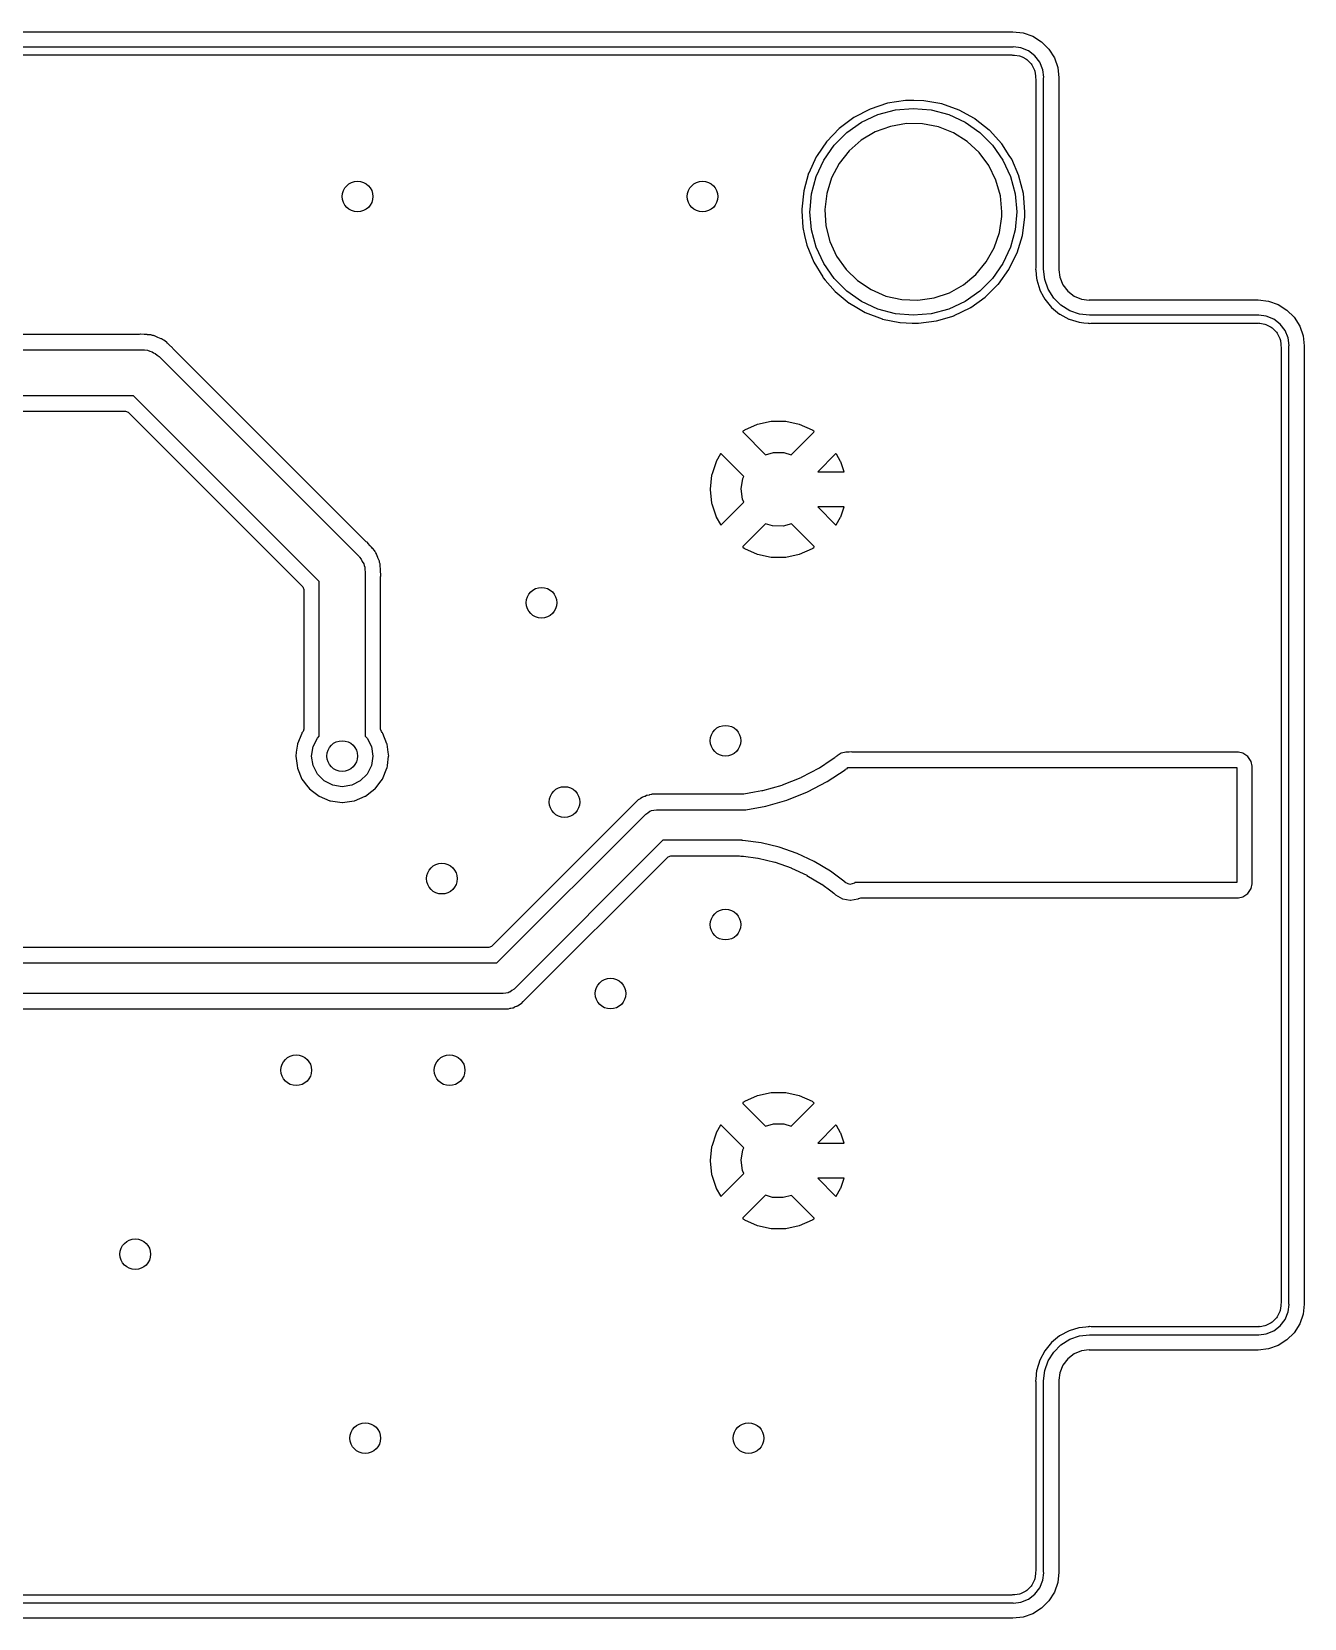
# Model space of a CAD drawing. Extents: x 124.6 to 173.9, y -108.3 to -87.7.
# Drawn here: x 157.35 to 173.95, y -108.35 to -87.65 of the extents above; entities that cross this region are included whole.
import ezdxf

# ---------------------------------------------------------------- set-up
doc = ezdxf.new("R2010")
doc.units = 0
doc.layers.add('BLACK', color=7, linetype='CONTINUOUS')

msp = doc.modelspace()

# ---------------------------------------------------------------- linework, layer by layer
at = {"layer": 'BLACK', "linetype": 'CONTINUOUS'}
for p, q in [((133.85, -87.65), (170.15, -87.65)), ((170.15, -87.65), (170.284, -87.665)), ((170.284, -87.665), (170.41, -87.7094)), ((170.41, -87.7094), (170.524, -87.7809)), ((170.15, -87.85), (133.85, -87.85)), ((133.878, -87.9505), (170.122, -87.9505)), ((170.122, -87.9505), (170.133, -87.9517)), ((170.133, -87.9517), (170.144, -87.9544)), ((170.144, -87.9544), (170.144, -87.9544)), ((170.144, -87.9544), (170.15, -87.9557)), ((170.158, -87.8475), (170.15, -87.85)), ((170.15, -87.9557), (170.155, -87.9544)), ((170.155, -87.9544), (170.161, -87.9544)), ((170.254, -87.8603), (170.158, -87.8475)), ((170.161, -87.9545), (170.172, -87.9541)), ((170.161, -87.9544), (170.161, -87.9545)), ((170.172, -87.9541), (170.235, -87.9639)), ((170.235, -87.9639), (170.249, -87.9687)), ((170.249, -87.9687), (170.277, -87.9829)), ((170.352, -87.9006), (170.254, -87.8603)), ((170.435, -87.9647), (170.352, -87.9006)), ((170.499, -88.0483), (170.435, -87.9647)), ((170.524, -87.7809), (170.619, -87.8759)), ((170.619, -87.8759), (170.691, -87.9897)), ((170.277, -87.9829), (170.319, -88.0042)), ((170.319, -88.0042), (170.332, -88.0132)), ((170.332, -88.0132), (170.387, -88.0685)), ((170.387, -88.0685), (170.396, -88.0809)), ((170.396, -88.0809), (170.431, -88.1505)), ((170.431, -88.1505), (170.431, -88.1505)), ((170.431, -88.1505), (170.436, -88.1651)), ((170.436, -88.1651), (170.446, -88.2271)), ((170.54, -88.1456), (170.499, -88.0483)), ((170.552, -88.2424), (170.54, -88.1456)), ((170.691, -87.9897), (170.735, -88.1165)), ((170.735, -88.1165), (170.75, -88.25)), ((170.446, -88.2443), (170.444, -88.2496)), ((170.444, -88.2496), (170.448, -88.2671)), ((170.446, -88.2271), (170.445, -88.2387)), ((170.445, -88.2387), (170.446, -88.2387)), ((170.446, -88.2387), (170.446, -88.2443)), ((170.448, -88.2671), (170.45, -88.2779)), ((170.45, -88.2779), (170.45, -90.7217)), ((170.55, -88.25), (170.552, -88.2424)), ((170.55, -90.75), (170.55, -88.25)), ((170.75, -88.25), (170.75, -90.75)), ((168.513, -88.5842), (168.286, -88.6583)), ((168.631, -88.5661), (168.513, -88.5842)), ((168.746, -88.5484), (168.631, -88.5661)), ((168.748, -88.5481), (168.746, -88.5484)), ((168.746, -88.5484), (168.746, -88.5484)), ((168.858, -88.5494), (168.748, -88.5481)), ((168.985, -88.551), (168.858, -88.5494)), ((168.987, -88.551), (168.985, -88.551)), ((168.985, -88.551), (168.985, -88.551)), ((168.989, -88.5513), (168.987, -88.551)), ((169.22, -88.5925), (168.989, -88.5513)), ((168.989, -88.5513), (168.989, -88.5513)), ((169.222, -88.5928), (169.22, -88.5925)), ((169.22, -88.5925), (169.22, -88.5925)), ((169.447, -88.6724), (169.222, -88.5928)), ((168.073, -88.7696), (168.003, -88.8217)), ((168.074, -88.7684), (168.073, -88.7696)), ((168.073, -88.7696), (168.073, -88.7696)), ((168.286, -88.6583), (168.074, -88.7684)), ((168.175, -88.8309), (168.388, -88.7314)), ((168.388, -88.7314), (168.616, -88.6705)), ((168.616, -88.6705), (168.85, -88.65)), ((168.85, -88.65), (169.084, -88.6705)), ((169.084, -88.6705), (169.312, -88.7314)), ((169.312, -88.7314), (169.525, -88.8309)), ((169.448, -88.6734), (169.447, -88.6724)), ((169.648, -88.7837), (169.448, -88.6734)), ((169.448, -88.6734), (169.448, -88.6734)), ((169.655, -88.7877), (169.648, -88.7837)), ((169.657, -88.789), (169.655, -88.7877)), ((169.841, -88.9343), (169.657, -88.789)), ((167.882, -88.9131), (167.72, -89.0826)), ((167.816, -89.1322), (167.982, -88.9658)), ((167.884, -88.9116), (167.882, -88.9131)), ((168.003, -88.8217), (167.884, -88.9116)), ((167.982, -88.9658), (168.175, -88.8309)), ((168.353, -88.9576), (168.171, -89.0656)), ((168.551, -88.8844), (168.353, -88.9576)), ((168.759, -88.8486), (168.551, -88.8844)), ((168.971, -88.8514), (168.759, -88.8486)), ((169.178, -88.8926), (168.971, -88.8514)), ((169.374, -88.971), (169.178, -88.8926)), ((169.553, -89.0837), (169.374, -88.971)), ((169.525, -88.8309), (169.718, -88.9658)), ((169.718, -88.9658), (169.884, -89.1322)), ((169.843, -88.9355), (169.841, -88.9343)), ((169.841, -88.9343), (169.841, -88.9343)), ((170.003, -89.112), (169.843, -88.9355)), ((167.718, -89.0857), (167.596, -89.2642)), ((167.681, -89.325), (167.816, -89.1322)), ((167.719, -89.084), (167.718, -89.0857)), ((167.718, -89.0857), (167.718, -89.0857)), ((167.72, -89.0826), (167.719, -89.084)), ((167.72, -89.0826), (167.72, -89.0826)), ((168.012, -89.205), (167.881, -89.371)), ((168.171, -89.0656), (168.012, -89.205)), ((169.708, -89.2272), (169.553, -89.0837)), ((169.884, -89.1322), (170.019, -89.325)), ((170.004, -89.1136), (170.003, -89.112)), ((170.102, -89.2642), (170.004, -89.1136)), ((170.004, -89.1136), (170.004, -89.1136)), ((167.584, -89.2829), (167.485, -89.4956)), ((167.581, -89.5383), (167.681, -89.325)), ((167.596, -89.2642), (167.584, -89.2811)), ((167.584, -89.2811), (167.584, -89.2829)), ((167.584, -89.2829), (167.584, -89.2829)), ((167.881, -89.371), (167.783, -89.558)), ((169.835, -89.3966), (169.708, -89.2272)), ((169.928, -89.5861), (169.835, -89.3966)), ((170.019, -89.325), (170.119, -89.5383)), ((170.133, -89.3122), (170.102, -89.2642)), ((170.228, -89.531), (170.133, -89.3122)), ((167.484, -89.4974), (167.42, -89.7273)), ((167.485, -89.4956), (167.484, -89.4974)), ((167.485, -89.4956), (167.485, -89.4956)), ((167.521, -89.7656), (167.581, -89.5383)), ((167.783, -89.558), (167.72, -89.7599)), ((169.986, -89.7895), (169.928, -89.5861)), ((170.119, -89.5383), (170.179, -89.7656)), ((170.228, -89.5329), (170.228, -89.531)), ((170.257, -89.648), (170.228, -89.5329)), ((170.228, -89.5329), (170.228, -89.5329)), ((167.42, -89.7273), (167.395, -89.9644)), ((167.503, -89.9698), (167.521, -89.7656)), ((167.72, -89.7599), (167.695, -89.9698)), ((170.005, -90), (169.986, -89.7895)), ((170.179, -89.7656), (170.2, -90)), ((170.286, -89.7623), (170.257, -89.648)), ((170.305, -90), (170.286, -89.7623)), ((167.395, -89.9644), (167.396, -89.9853)), ((167.396, -89.9853), (167.409, -90.2026)), ((167.5, -90), (167.503, -89.9698)), ((167.521, -90.2344), (167.5, -90)), ((167.695, -89.9698), (167.709, -90.1807)), ((170.003, -90.0604), (170.005, -90)), ((170.2, -90), (170.179, -90.2344)), ((170.304, -90.0711), (170.305, -90)), ((167.409, -90.2026), (167.409, -90.2045)), ((167.409, -90.2045), (167.409, -90.2045)), ((167.409, -90.2045), (167.432, -90.3076)), ((167.581, -90.4617), (167.521, -90.2344)), ((167.709, -90.1807), (167.761, -90.3855)), ((169.973, -90.2696), (170.003, -90.0604)), ((170.179, -90.2344), (170.119, -90.4617)), ((170.273, -90.3076), (170.304, -90.0711)), ((167.432, -90.3076), (167.461, -90.4352)), ((167.461, -90.4352), (167.551, -90.6562)), ((167.761, -90.3855), (167.85, -90.5775)), ((169.905, -90.4698), (169.973, -90.2696)), ((170.203, -90.5358), (170.273, -90.3076)), ((167.551, -90.6562), (167.552, -90.658)), ((167.552, -90.658), (167.669, -90.8495)), ((167.681, -90.675), (167.581, -90.4617)), ((167.85, -90.5775), (167.972, -90.7501)), ((169.667, -90.8167), (169.802, -90.6542)), ((169.802, -90.6542), (169.905, -90.4698)), ((170.119, -90.4617), (170.019, -90.675)), ((170.098, -90.7496), (170.203, -90.5358)), ((167.669, -90.8495), (167.675, -90.8596)), ((167.675, -90.8596), (167.701, -90.8896)), ((167.816, -90.8678), (167.681, -90.675)), ((167.982, -91.0342), (167.816, -90.8678)), ((167.972, -90.7501), (168.123, -90.8975)), ((169.504, -90.9518), (169.667, -90.8167)), ((169.884, -90.8678), (169.718, -91.0342)), ((170.019, -90.675), (169.884, -90.8678)), ((169.96, -90.9417), (170.096, -90.7513)), ((170.096, -90.7513), (170.098, -90.7496)), ((170.096, -90.7513), (170.096, -90.7513)), ((170.448, -90.7326), (170.444, -90.7496)), ((170.444, -90.7496), (170.447, -90.7595)), ((170.447, -90.7595), (170.447, -90.7602)), ((170.447, -90.7602), (170.448, -90.7662)), ((170.45, -90.7217), (170.448, -90.7326)), ((170.448, -90.7662), (170.457, -90.8641)), ((170.457, -90.8641), (170.46, -90.8873)), ((170.565, -90.8835), (170.55, -90.75)), ((170.75, -90.75), (170.748, -90.7576)), ((170.748, -90.7576), (170.76, -90.8544)), ((170.76, -90.8544), (170.801, -90.9517)), ((167.701, -90.8896), (167.83, -91.0384)), ((167.83, -91.0384), (167.83, -91.0384)), ((167.83, -91.0384), (167.832, -91.0399)), ((167.832, -91.0399), (168.015, -91.1923)), ((168.175, -91.1691), (167.982, -91.0342)), ((168.123, -90.8975), (168.299, -91.015)), ((168.299, -91.015), (168.493, -91.0984)), ((169.12, -91.123), (169.32, -91.0551)), ((169.32, -91.0551), (169.504, -90.9518)), ((169.718, -91.0342), (169.525, -91.1691)), ((169.801, -91.0997), (169.957, -90.9447)), ((169.957, -90.9447), (169.958, -90.9433)), ((169.957, -90.9447), (169.957, -90.9447)), ((169.958, -90.9433), (169.96, -90.9417)), ((169.96, -90.9417), (169.96, -90.9417)), ((170.46, -90.8873), (170.5, -91.0194)), ((170.5, -91.0194), (170.501, -91.0215)), ((170.501, -91.0215), (170.501, -91.0215)), ((170.501, -91.0215), (170.548, -91.1103)), ((170.609, -91.0103), (170.565, -90.8835)), ((170.681, -91.1241), (170.609, -91.0103)), ((170.801, -90.9517), (170.865, -91.0353)), ((170.865, -91.0353), (170.948, -91.0994)), ((168.015, -91.1923), (168.017, -91.1933)), ((168.017, -91.1933), (168.017, -91.1933)), ((168.017, -91.1933), (168.113, -91.2492)), ((168.113, -91.2492), (168.221, -91.3126)), ((168.388, -91.2686), (168.175, -91.1691)), ((168.616, -91.3295), (168.388, -91.2686)), ((168.493, -91.0984), (168.699, -91.145)), ((168.699, -91.145), (168.91, -91.1533)), ((168.91, -91.1533), (169.12, -91.123)), ((169.312, -91.2686), (169.084, -91.3295)), ((169.525, -91.1691), (169.312, -91.2686)), ((169.383, -91.3542), (169.593, -91.2511)), ((169.593, -91.2511), (169.595, -91.2502)), ((169.593, -91.2511), (169.593, -91.2511)), ((169.595, -91.2502), (169.599, -91.2477)), ((169.599, -91.2477), (169.788, -91.1128)), ((169.788, -91.1128), (169.789, -91.1117)), ((169.789, -91.1117), (169.801, -91.0997)), ((170.548, -91.1103), (170.565, -91.1411)), ((170.565, -91.1411), (170.652, -91.2477)), ((170.652, -91.2477), (170.759, -91.3353)), ((170.776, -91.2191), (170.681, -91.1241)), ((170.89, -91.2906), (170.776, -91.2191)), ((170.948, -91.0994), (171.046, -91.1397)), ((171.046, -91.1397), (171.142, -91.1525)), ((171.142, -91.1525), (171.15, -91.15)), ((171.15, -91.15), (173.35, -91.15)), ((173.35, -91.15), (173.484, -91.165)), ((173.484, -91.165), (173.61, -91.2094)), ((173.61, -91.2094), (173.724, -91.2809)), ((173.724, -91.2809), (173.819, -91.3759)), ((168.221, -91.3126), (168.444, -91.3977)), ((168.444, -91.3977), (168.446, -91.3981)), ((168.446, -91.3981), (168.446, -91.3981)), ((168.446, -91.3981), (168.676, -91.4448)), ((168.85, -91.35), (168.616, -91.3295)), ((168.676, -91.4448), (168.676, -91.4448)), ((168.676, -91.4448), (168.678, -91.4452)), ((168.678, -91.4452), (168.68, -91.4453)), ((168.68, -91.4453), (168.68, -91.4453)), ((168.68, -91.4453), (168.835, -91.451)), ((168.835, -91.451), (168.916, -91.454)), ((169.084, -91.3295), (168.85, -91.35)), ((168.916, -91.454), (169.153, -91.4237)), ((169.153, -91.4237), (169.381, -91.3551)), ((169.381, -91.3551), (169.383, -91.3542)), ((170.759, -91.3353), (170.761, -91.3364)), ((170.761, -91.3364), (170.761, -91.3364)), ((170.761, -91.3364), (170.879, -91.3992)), ((170.879, -91.3992), (170.881, -91.4003)), ((170.881, -91.4003), (171.013, -91.4404)), ((171.016, -91.335), (170.89, -91.2906)), ((171.013, -91.4404), (171.015, -91.4406)), ((171.015, -91.4406), (171.015, -91.4406)), ((171.015, -91.4406), (171.076, -91.4466)), ((171.15, -91.35), (171.016, -91.335)), ((171.076, -91.4466), (171.132, -91.4521)), ((171.132, -91.4521), (171.139, -91.4532)), ((171.139, -91.4532), (171.149, -91.4557)), ((171.149, -91.4557), (171.15, -91.4557)), ((173.35, -91.35), (171.15, -91.35)), ((171.15, -91.4557), (171.167, -91.4517)), ((171.167, -91.4517), (171.178, -91.4505)), ((171.178, -91.4505), (173.322, -91.4505)), ((173.322, -91.4505), (173.333, -91.4517)), ((173.333, -91.4517), (173.344, -91.4544)), ((173.344, -91.4544), (173.344, -91.4544)), ((173.344, -91.4544), (173.35, -91.4557)), ((173.358, -91.3475), (173.35, -91.35)), ((173.35, -91.4557), (173.355, -91.4544)), ((173.355, -91.4544), (173.361, -91.4544)), ((173.454, -91.3603), (173.358, -91.3475)), ((173.361, -91.4545), (173.372, -91.4541)), ((173.361, -91.4544), (173.361, -91.4545)), ((173.372, -91.4541), (173.435, -91.4639)), ((173.435, -91.4639), (173.449, -91.4687)), ((173.449, -91.4687), (173.519, -91.5042)), ((173.552, -91.4006), (173.454, -91.3603)), ((173.635, -91.4647), (173.552, -91.4006)), ((173.699, -91.5483), (173.635, -91.4647)), ((173.819, -91.3759), (173.891, -91.4897)), ((173.891, -91.4897), (173.935, -91.6165)), ((158.742, -91.5995), (147.001, -91.5995)), ((158.752, -91.5984), (158.742, -91.5995)), ((158.762, -91.5963), (158.752, -91.5984)), ((158.766, -91.5955), (158.762, -91.5963)), ((158.769, -91.5958), (158.766, -91.5955)), ((158.817, -91.5994), (158.769, -91.5958)), ((158.769, -91.5958), (158.769, -91.5958)), ((158.821, -91.5995), (158.817, -91.5994)), ((158.839, -91.5995), (158.821, -91.5995)), ((158.855, -91.602), (158.839, -91.5995)), ((158.859, -91.6025), (158.855, -91.602)), ((158.905, -91.6059), (158.859, -91.6025)), ((158.909, -91.6061), (158.905, -91.6059)), ((158.905, -91.6059), (158.905, -91.6059)), ((158.912, -91.6074), (158.909, -91.6061)), ((158.923, -91.6115), (158.912, -91.6074)), ((158.912, -91.6074), (158.912, -91.6074)), ((158.933, -91.6141), (158.923, -91.6115)), ((158.939, -91.615), (158.933, -91.6141)), ((158.948, -91.6164), (158.939, -91.615)), ((158.951, -91.6179), (158.948, -91.6164)), ((158.993, -91.6375), (158.951, -91.6179)), ((158.951, -91.6179), (158.951, -91.6179)), ((158.996, -91.6391), (158.993, -91.6375)), ((159.04, -91.6552), (158.996, -91.6391)), ((159.043, -91.6565), (159.04, -91.6552)), ((159.04, -91.6552), (159.04, -91.6552)), ((159.055, -91.6657), (159.043, -91.6565)), ((159.064, -91.6708), (159.055, -91.6657)), ((159.074, -91.6759), (159.064, -91.6708)), ((159.078, -91.6774), (159.074, -91.6759)), ((159.074, -91.6759), (159.074, -91.6759)), ((159.08, -91.6797), (159.078, -91.6774)), ((159.115, -91.7102), (159.08, -91.6797)), ((173.519, -91.5042), (173.532, -91.5132)), ((173.532, -91.5132), (173.587, -91.5685)), ((173.587, -91.5685), (173.596, -91.5809)), ((173.596, -91.5809), (173.624, -91.6367)), ((173.624, -91.6367), (173.631, -91.6505)), ((173.631, -91.6505), (173.636, -91.6651)), ((173.636, -91.6651), (173.638, -91.6797)), ((173.638, -91.6797), (173.646, -91.7271)), ((173.74, -91.6456), (173.699, -91.5483)), ((173.752, -91.7424), (173.74, -91.6456)), ((173.935, -91.6165), (173.95, -91.75)), ((146.85, -91.8), (158.8, -91.8)), ((158.8, -91.8), (158.81, -91.801)), ((158.81, -91.801), (158.815, -91.8004)), ((158.815, -91.8004), (158.822, -91.8022)), ((158.822, -91.8022), (158.858, -91.8057)), ((158.858, -91.8057), (158.889, -91.818)), ((158.889, -91.818), (158.922, -91.8257)), ((158.922, -91.8257), (158.94, -91.8382)), ((158.94, -91.8382), (158.96, -91.8464)), ((158.96, -91.8464), (158.985, -91.869)), ((158.985, -91.869), (159.012, -91.8879)), ((159.012, -91.8879), (161.612, -94.4879)), ((159.118, -91.7127), (159.115, -91.7102)), ((159.127, -91.7196), (159.118, -91.7127)), ((159.128, -91.7207), (159.127, -91.7196)), ((159.127, -91.7196), (159.127, -91.7196)), ((159.141, -91.7336), (159.128, -91.7207)), ((159.144, -91.7357), (159.141, -91.7336)), ((159.185, -91.7723), (159.144, -91.7357)), ((159.187, -91.7752), (159.185, -91.7723)), ((159.191, -91.7811), (159.187, -91.7752)), ((159.197, -91.7896), (159.191, -91.7811)), ((161.713, -94.3049), (159.197, -91.7896)), ((173.646, -91.7443), (173.644, -91.7496)), ((173.644, -91.7496), (173.648, -91.7671)), ((173.646, -91.7271), (173.645, -91.7387)), ((173.645, -91.7387), (173.646, -91.7387)), ((173.646, -91.7387), (173.646, -91.7443)), ((173.648, -91.7671), (173.649, -91.7779)), ((173.649, -91.7779), (173.649, -104.222)), ((173.75, -91.75), (173.752, -91.7424)), ((173.75, -104.25), (173.75, -91.75)), ((173.95, -91.75), (173.95, -104.25)), ((158.676, -92.4), (146.85, -92.4)), ((161.1, -94.8243), (158.676, -92.4)), ((156.635, -92.6005), (158.572, -92.6005)), ((158.572, -92.6005), (158.607, -92.6149)), ((158.607, -92.6149), (160.885, -94.893)), ((166.994, -92.7355), (166.818, -92.7731)), ((167, -92.735), (166.994, -92.7355)), ((167.18, -92.735), (167, -92.735)), ((167.186, -92.7355), (167.18, -92.735)), ((167.362, -92.7731), (167.186, -92.7355)), ((166.628, -92.8617), (166.624, -92.868)), ((166.624, -92.868), (166.625, -92.8724)), ((166.625, -92.8724), (166.922, -93.1688)), ((166.643, -92.8509), (166.628, -92.8617)), ((166.647, -92.8483), (166.643, -92.8509)), ((166.813, -92.7747), (166.647, -92.8483)), ((166.818, -92.7731), (166.813, -92.7747)), ((167.258, -93.1691), (167.553, -92.8743)), ((167.367, -92.7747), (167.362, -92.7731)), ((167.533, -92.8483), (167.367, -92.7747)), ((167.537, -92.8509), (167.533, -92.8483)), ((167.554, -92.8632), (167.537, -92.8509)), ((167.553, -92.8743), (167.556, -92.8674)), ((167.556, -92.8674), (167.554, -92.8632)), ((166.922, -93.1688), (167.024, -93.1395)), ((167.024, -93.1395), (167.162, -93.1403)), ((167.162, -93.1403), (167.258, -93.1691)), ((166.276, -93.2605), (166.22, -93.4325)), ((166.278, -93.2558), (166.276, -93.2605)), ((166.336, -93.1568), (166.278, -93.2558)), ((166.339, -93.1555), (166.336, -93.1568)), ((166.345, -93.1583), (166.339, -93.1555)), ((166.639, -93.4515), (166.345, -93.1583)), ((167.837, -93.1558), (167.603, -93.39)), ((167.84, -93.1553), (167.837, -93.1558)), ((167.846, -93.1599), (167.84, -93.1553)), ((167.902, -93.2558), (167.846, -93.1599)), ((167.904, -93.2605), (167.902, -93.2558)), ((167.946, -93.39), (167.904, -93.2605)), ((166.219, -93.4375), (166.2, -93.6174)), ((166.22, -93.4325), (166.219, -93.4375)), ((166.605, -93.6141), (166.626, -93.4782)), ((166.626, -93.4782), (166.639, -93.4515)), ((167.603, -93.39), (167.946, -93.39)), ((166.2, -93.6174), (166.2, -93.6225)), ((166.2, -93.6225), (166.219, -93.8025)), ((166.623, -93.7504), (166.605, -93.6141)), ((166.639, -93.7878), (166.623, -93.7504)), ((166.219, -93.8025), (166.22, -93.8075)), ((166.22, -93.8075), (166.276, -93.9795)), ((166.343, -94.0842), (166.639, -93.7878)), ((167.603, -93.85), (167.834, -94.0817)), ((167.946, -93.85), (167.603, -93.85)), ((167.904, -93.9795), (167.946, -93.85)), ((166.276, -93.9795), (166.278, -93.9842)), ((166.278, -93.9842), (166.334, -94.0801)), ((166.334, -94.0801), (166.34, -94.0846)), ((166.34, -94.0846), (166.343, -94.0842)), ((166.922, -94.0706), (166.627, -94.3657)), ((167.012, -94.0988), (166.922, -94.0706)), ((167.15, -94.1013), (167.012, -94.0988)), ((167.259, -94.0716), (167.15, -94.1013)), ((167.555, -94.3676), (167.259, -94.0716)), ((167.834, -94.0817), (167.841, -94.0845)), ((167.841, -94.0845), (167.844, -94.0832)), ((167.844, -94.0832), (167.902, -93.9842)), ((167.902, -93.9842), (167.904, -93.9795)), ((161.721, -94.3114), (161.713, -94.3049)), ((161.732, -94.319), (161.721, -94.3114)), ((161.735, -94.3216), (161.732, -94.319)), ((161.766, -94.3582), (161.735, -94.3216)), ((161.769, -94.3609), (161.766, -94.3582)), ((161.781, -94.3737), (161.769, -94.3609)), ((161.791, -94.3869), (161.781, -94.3737)), ((161.794, -94.39), (161.791, -94.3869)), ((161.824, -94.4249), (161.794, -94.39)), ((166.627, -94.3657), (166.624, -94.3726)), ((166.624, -94.3726), (166.626, -94.3768)), ((166.626, -94.3768), (166.643, -94.3891)), ((166.643, -94.3891), (166.647, -94.3917)), ((166.647, -94.3917), (166.813, -94.4653)), ((167.367, -94.4653), (167.533, -94.3917)), ((167.533, -94.3917), (167.537, -94.3891)), ((167.537, -94.3891), (167.552, -94.3783)), ((167.552, -94.3783), (167.556, -94.372)), ((167.556, -94.372), (167.555, -94.3676)), ((161.612, -94.4879), (161.619, -94.4957)), ((161.619, -94.4957), (161.622, -94.4985)), ((161.622, -94.4985), (161.626, -94.5053)), ((161.626, -94.5053), (161.649, -94.5331)), ((161.649, -94.5331), (161.662, -94.5637)), ((161.662, -94.5637), (161.68, -94.592)), ((161.68, -94.592), (161.684, -94.6137)), ((161.826, -94.4276), (161.824, -94.4249)), ((161.824, -94.4249), (161.824, -94.4249)), ((161.827, -94.4307), (161.826, -94.4276)), ((161.832, -94.4416), (161.827, -94.4307)), ((161.827, -94.4307), (161.827, -94.4307)), ((161.837, -94.4502), (161.832, -94.4416)), ((161.846, -94.4626), (161.837, -94.4502)), ((161.848, -94.4659), (161.846, -94.4626)), ((161.863, -94.5093), (161.848, -94.4659)), ((161.848, -94.4659), (161.848, -94.4659)), ((161.865, -94.5129), (161.863, -94.5093)), ((161.885, -94.5581), (161.865, -94.5129)), ((161.886, -94.5615), (161.885, -94.5581)), ((161.888, -94.5733), (161.886, -94.5615)), ((161.886, -94.5615), (161.886, -94.5615)), ((161.89, -94.583), (161.888, -94.5733)), ((161.894, -94.5942), (161.89, -94.583)), ((161.895, -94.5975), (161.894, -94.5942)), ((161.894, -94.5942), (161.894, -94.5942)), ((161.897, -94.6318), (161.895, -94.5975)), ((166.813, -94.4653), (166.818, -94.4669)), ((166.818, -94.4669), (166.994, -94.5045)), ((166.994, -94.5045), (167, -94.505)), ((167, -94.505), (167.18, -94.505)), ((167.18, -94.505), (167.186, -94.5045)), ((167.186, -94.5045), (167.362, -94.4669)), ((167.362, -94.4669), (167.367, -94.4653)), ((161.684, -94.6137), (161.693, -94.634)), ((161.693, -94.634), (161.694, -94.6673)), ((161.694, -94.6673), (161.7, -94.7)), ((161.7, -94.7), (161.7, -96.8413)), ((161.898, -94.647), (161.897, -94.6318)), ((161.899, -94.6509), (161.898, -94.647)), ((161.9, -94.6641), (161.899, -94.6509)), ((161.9, -94.6823), (161.9, -94.6641)), ((161.901, -94.6854), (161.9, -94.6823)), ((161.9, -94.7616), (161.902, -94.7508)), ((161.9, -96.7492), (161.9, -94.7616)), ((161.904, -94.7406), (161.901, -94.6854)), ((161.902, -94.7508), (161.903, -94.744)), ((161.903, -94.744), (161.904, -94.7406)), ((160.885, -94.893), (160.899, -94.9276)), ((160.899, -94.9276), (160.899, -96.7492)), ((161.1, -96.8413), (161.1, -94.8243)), ((160.872, -96.8066), (160.816, -96.9403)), ((160.875, -96.7972), (160.872, -96.8066)), ((160.877, -96.7946), (160.875, -96.7972)), ((160.889, -96.779), (160.877, -96.7946)), ((160.877, -96.7946), (160.877, -96.7946)), ((160.899, -96.7492), (160.889, -96.779)), ((161.02, -96.9764), (161.076, -96.8649)), ((161.076, -96.8649), (161.1, -96.8413)), ((161.7, -96.8413), (161.724, -96.8649)), ((161.724, -96.8649), (161.78, -96.9764)), ((161.911, -96.779), (161.9, -96.7492)), ((161.923, -96.7946), (161.911, -96.779)), ((161.925, -96.7972), (161.923, -96.7946)), ((161.923, -96.7946), (161.923, -96.7946)), ((161.928, -96.8066), (161.925, -96.7972)), ((161.984, -96.9403), (161.928, -96.8066)), ((160.801, -97.0495), (160.794, -97.1)), ((160.815, -96.9464), (160.801, -97.0495)), ((160.816, -96.9403), (160.815, -96.9432)), ((160.815, -96.9432), (160.815, -96.9464)), ((160.815, -96.9464), (160.815, -96.9464)), ((160.816, -96.9403), (160.816, -96.9403)), ((161, -97.1), (161.02, -96.9764)), ((161.78, -96.9764), (161.8, -97.1)), ((161.985, -96.9432), (161.984, -96.9403)), ((161.984, -96.9403), (161.984, -96.9403)), ((161.985, -96.9464), (161.985, -96.9432)), ((161.999, -97.0495), (161.985, -96.9464)), ((161.985, -96.9464), (161.985, -96.9464)), ((162.006, -97.1), (161.999, -97.0495)), ((167.908, -97.0638), (167.857, -97.0977)), ((167.912, -97.0611), (167.908, -97.0638)), ((167.97, -97.0495), (167.912, -97.0611)), ((168.005, -97.0495), (167.97, -97.0495)), ((168.01, -97.0492), (168.005, -97.0495)), ((168.012, -97.0489), (168.01, -97.0492)), ((168.043, -97.0454), (168.012, -97.0489)), ((168.053, -97.048), (168.043, -97.0454)), ((168.054, -97.0482), (168.053, -97.048)), ((168.066, -97.0495), (168.054, -97.0482)), ((173.09, -97.0495), (168.066, -97.0495)), ((173.148, -97.0611), (173.09, -97.0495)), ((173.215, -97.1054), (173.148, -97.0611)), ((160.794, -97.1), (160.795, -97.1032)), ((160.795, -97.1032), (160.811, -97.2232)), ((160.811, -97.2232), (160.815, -97.2568)), ((160.815, -97.2568), (160.816, -97.2597)), ((160.816, -97.2597), (160.816, -97.2597)), ((160.816, -97.2597), (160.874, -97.3999)), ((161.02, -97.2236), (161, -97.1)), ((161.076, -97.3351), (161.02, -97.2236)), ((161.78, -97.2236), (161.724, -97.3351)), ((161.8, -97.1), (161.78, -97.2236)), ((161.926, -97.3999), (161.984, -97.2597)), ((161.984, -97.2597), (161.985, -97.2568)), ((161.984, -97.2597), (161.984, -97.2597)), ((161.985, -97.2568), (161.989, -97.2232)), ((161.989, -97.2232), (162.005, -97.1032)), ((162.005, -97.1032), (162.006, -97.1)), ((167.62, -97.2591), (167.387, -97.3817)), ((167.624, -97.2565), (167.62, -97.2591)), ((167.78, -97.1529), (167.624, -97.2565)), ((167.727, -97.4336), (167.959, -97.2785)), ((167.824, -97.1235), (167.78, -97.1529)), ((167.832, -97.1163), (167.824, -97.1235)), ((167.84, -97.1085), (167.832, -97.1163)), ((167.843, -97.1054), (167.84, -97.1085)), ((167.852, -97.1007), (167.843, -97.1054)), ((167.857, -97.0977), (167.852, -97.1007)), ((167.959, -97.2785), (167.965, -97.2698)), ((167.965, -97.2698), (167.99, -97.2614)), ((167.99, -97.2614), (167.99, -97.25)), ((167.99, -97.25), (173.07, -97.25)), ((173.07, -97.25), (173.07, -98.75)), ((173.259, -97.1718), (173.215, -97.1054)), ((173.27, -97.2303), (173.259, -97.1718)), ((173.27, -98.7697), (173.27, -97.2303)), ((160.874, -97.3999), (160.875, -97.4028)), ((160.875, -97.4028), (160.891, -97.4233)), ((160.891, -97.4233), (160.936, -97.4815)), ((160.936, -97.4815), (160.972, -97.5283)), ((161.165, -97.4236), (161.076, -97.3351)), ((161.276, -97.4804), (161.165, -97.4236)), ((161.4, -97.5), (161.276, -97.4804)), ((161.524, -97.4804), (161.4, -97.5)), ((161.635, -97.4236), (161.524, -97.4804)), ((161.724, -97.3351), (161.635, -97.4236)), ((161.828, -97.5283), (161.864, -97.4815)), ((161.864, -97.4815), (161.909, -97.4233)), ((161.909, -97.4233), (161.925, -97.4028)), ((161.925, -97.4028), (161.926, -97.3999)), ((167.134, -97.4832), (166.881, -97.555)), ((167.138, -97.4815), (167.134, -97.4832)), ((167.261, -97.4327), (167.138, -97.4815)), ((167.383, -97.3838), (167.261, -97.4327)), ((167.387, -97.3817), (167.383, -97.3838)), ((167.471, -97.5684), (167.727, -97.4336)), ((160.972, -97.5283), (160.974, -97.5302)), ((160.974, -97.5302), (161.012, -97.5591)), ((161.012, -97.5591), (161.097, -97.6245)), ((161.097, -97.6245), (161.1, -97.6258)), ((161.1, -97.6258), (161.1, -97.6258)), ((161.1, -97.6258), (161.24, -97.6838)), ((161.24, -97.6838), (161.24, -97.6838)), ((161.24, -97.6838), (161.243, -97.685)), ((161.243, -97.685), (161.246, -97.6855)), ((161.246, -97.6855), (161.246, -97.6855)), ((161.246, -97.6855), (161.397, -97.7053)), ((161.403, -97.7053), (161.554, -97.6855)), ((161.554, -97.6855), (161.557, -97.685)), ((161.554, -97.6855), (161.554, -97.6855)), ((161.557, -97.685), (161.56, -97.6838)), ((161.56, -97.6838), (161.7, -97.6258)), ((161.56, -97.6838), (161.56, -97.6838)), ((161.7, -97.6258), (161.703, -97.6245)), ((161.7, -97.6258), (161.7, -97.6258)), ((161.703, -97.6245), (161.788, -97.5591)), ((161.788, -97.5591), (161.826, -97.5302)), ((161.826, -97.5302), (161.828, -97.5283)), ((165.239, -97.6945), (163.348, -99.5851)), ((165.262, -97.6719), (165.239, -97.6945)), ((165.278, -97.6634), (165.262, -97.6719)), ((165.287, -97.6592), (165.278, -97.6634)), ((165.293, -97.6552), (165.287, -97.6592)), ((165.313, -97.641), (165.293, -97.6552)), ((165.316, -97.6387), (165.313, -97.641)), ((165.313, -97.641), (165.313, -97.641)), ((165.343, -97.63), (165.316, -97.6387)), ((165.35, -97.6271), (165.343, -97.63)), ((165.371, -97.6161), (165.35, -97.6271)), ((165.375, -97.6144), (165.371, -97.6161)), ((165.371, -97.6161), (165.371, -97.6161)), ((165.378, -97.6138), (165.375, -97.6144)), ((165.379, -97.6138), (165.378, -97.6138)), ((165.402, -97.61), (165.379, -97.6138)), ((165.41, -97.6082), (165.402, -97.61)), ((165.433, -97.6007), (165.41, -97.6082)), ((165.437, -97.5995), (165.433, -97.6007)), ((165.433, -97.6007), (165.433, -97.6007)), ((166.598, -97.5995), (165.437, -97.5995)), ((166.605, -97.5985), (166.598, -97.5995)), ((166.609, -97.5983), (166.605, -97.5988)), ((166.605, -97.5988), (166.605, -97.5985)), ((166.613, -97.5971), (166.609, -97.5983)), ((166.619, -97.5974), (166.613, -97.5971)), ((166.628, -97.5979), (166.619, -97.5974)), ((166.639, -97.5972), (166.628, -97.5979)), ((166.78, -97.5728), (166.639, -97.5972)), ((166.876, -97.5561), (166.78, -97.5728)), ((166.881, -97.555), (166.876, -97.5561)), ((166.924, -97.7549), (167.202, -97.6759)), ((167.202, -97.6759), (167.471, -97.5684)), ((161.397, -97.7053), (161.4, -97.7057)), ((161.4, -97.7057), (161.403, -97.7053)), ((163.417, -99.8), (165.359, -97.8583)), ((165.359, -97.8583), (165.387, -97.8406)), ((165.387, -97.8406), (165.413, -97.8198)), ((165.413, -97.8198), (165.424, -97.8172)), ((165.424, -97.8172), (165.434, -97.8111)), ((165.434, -97.8111), (165.467, -97.8074)), ((165.467, -97.8074), (165.5, -97.8)), ((165.5, -97.8), (166.664, -97.8)), ((166.664, -97.8), (166.924, -97.7549)), ((165.583, -98.2), (163.641, -100.142)), ((166.612, -98.2), (165.583, -98.2)), ((166.619, -98.203), (166.612, -98.2)), ((166.627, -98.201), (166.619, -98.203)), ((166.863, -98.2332), (166.627, -98.201)), ((167.102, -98.2908), (166.863, -98.2332)), ((167.334, -98.3722), (167.102, -98.2908)), ((163.761, -100.305), (165.652, -98.4149)), ((165.652, -98.4149), (165.686, -98.4005)), ((165.686, -98.4005), (166.569, -98.4005)), ((166.569, -98.4005), (166.581, -98.4021)), ((166.581, -98.4021), (166.601, -98.4074)), ((166.601, -98.4074), (166.605, -98.407)), ((166.605, -98.407), (166.616, -98.406)), ((166.605, -98.407), (166.605, -98.407)), ((166.616, -98.406), (166.627, -98.4063)), ((166.627, -98.4063), (166.635, -98.4074)), ((166.635, -98.4074), (166.823, -98.4329)), ((166.823, -98.4329), (166.827, -98.4339)), ((166.827, -98.4339), (166.935, -98.4597)), ((166.935, -98.4597), (167.042, -98.4855)), ((167.042, -98.4855), (167.047, -98.4869)), ((167.047, -98.4869), (167.255, -98.5599)), ((167.557, -98.4766), (167.334, -98.3722)), ((167.768, -98.6028), (167.557, -98.4766)), ((167.255, -98.5599), (167.259, -98.5618)), ((167.259, -98.5618), (167.459, -98.6554)), ((167.459, -98.6554), (167.463, -98.6577)), ((167.463, -98.6577), (167.653, -98.7709)), ((167.959, -98.7447), (167.768, -98.6028)), ((167.653, -98.7709), (167.657, -98.7736)), ((167.657, -98.7736), (167.772, -98.8592)), ((167.772, -98.8592), (167.815, -98.8912)), ((167.815, -98.8912), (167.823, -98.8987)), ((167.823, -98.8987), (167.833, -98.9103)), ((167.833, -98.9103), (167.925, -98.9626)), ((167.963, -98.7521), (167.959, -98.7447)), ((168.021, -98.7748), (167.963, -98.7521)), ((168.081, -98.7594), (168.021, -98.7748)), ((168.089, -98.75), (168.081, -98.7594)), ((173.07, -98.75), (168.089, -98.75)), ((173.09, -98.9505), (173.148, -98.9389)), ((173.148, -98.9389), (173.215, -98.8946)), ((173.215, -98.8946), (173.259, -98.8282)), ((173.259, -98.8282), (173.27, -98.7697)), ((167.925, -98.9626), (167.929, -98.9633)), ((167.929, -98.9633), (167.929, -98.9633)), ((167.929, -98.9633), (168.025, -98.9794)), ((168.025, -98.9794), (168.025, -98.9794)), ((168.025, -98.9794), (168.03, -98.9801)), ((168.03, -98.9801), (168.125, -98.9626)), ((168.125, -98.9626), (168.13, -98.9616)), ((168.13, -98.9616), (168.134, -98.9609)), ((168.13, -98.9616), (168.13, -98.9616)), ((168.134, -98.9609), (168.14, -98.9573)), ((168.14, -98.9573), (168.165, -98.9505)), ((168.165, -98.9505), (173.09, -98.9505)), ((163.314, -99.5995), (156.486, -99.5995)), ((163.348, -99.5851), (163.314, -99.5995)), ((156.383, -99.8), (163.417, -99.8)), ((163.576, -100.183), (163.566, -100.189)), ((163.587, -100.18), (163.576, -100.183)), ((163.613, -100.159), (163.587, -100.18)), ((163.641, -100.142), (163.613, -100.159)), ((163.5, -100.2), (156.3, -100.2)), ((163.533, -100.193), (163.5, -100.2)), ((163.566, -100.189), (163.533, -100.193)), ((163.567, -100.399), (163.59, -100.392)), ((163.59, -100.392), (163.598, -100.39)), ((163.598, -100.39), (163.621, -100.386)), ((163.621, -100.386), (163.622, -100.386)), ((163.622, -100.386), (163.625, -100.386)), ((163.625, -100.386), (163.629, -100.384)), ((163.629, -100.384), (163.65, -100.373)), ((163.629, -100.384), (163.629, -100.384)), ((163.65, -100.373), (163.657, -100.37)), ((163.657, -100.37), (163.678, -100.363)), ((163.678, -100.363), (163.684, -100.361)), ((163.684, -100.361), (163.687, -100.359)), ((163.687, -100.359), (163.707, -100.345)), ((163.707, -100.345), (163.713, -100.341)), ((163.713, -100.341), (163.735, -100.33)), ((163.735, -100.33), (163.738, -100.328)), ((163.735, -100.33), (163.735, -100.33)), ((163.738, -100.328), (163.761, -100.305)), ((163.761, -100.305), (163.761, -100.305)), ((156.237, -100.4), (163.563, -100.4)), ((163.563, -100.4), (163.567, -100.399)), ((163.567, -100.399), (163.567, -100.399)), ((166.628, -101.622), (166.624, -101.628)), ((166.624, -101.628), (166.625, -101.632)), ((166.625, -101.632), (166.922, -101.929)), ((166.643, -101.611), (166.628, -101.622)), ((166.647, -101.608), (166.643, -101.611)), ((166.813, -101.535), (166.647, -101.608)), ((166.818, -101.533), (166.813, -101.535)), ((166.994, -101.496), (166.818, -101.533)), ((167, -101.495), (166.994, -101.496)), ((167.18, -101.495), (167, -101.495)), ((167.186, -101.496), (167.18, -101.495)), ((167.362, -101.533), (167.186, -101.496)), ((167.258, -101.929), (167.553, -101.634)), ((167.367, -101.535), (167.362, -101.533)), ((167.533, -101.608), (167.367, -101.535)), ((167.537, -101.611), (167.533, -101.608)), ((167.554, -101.623), (167.537, -101.611)), ((167.553, -101.634), (167.556, -101.627)), ((167.556, -101.627), (167.554, -101.623)), ((166.276, -102.02), (166.22, -102.193)), ((166.278, -102.016), (166.276, -102.02)), ((166.336, -101.917), (166.278, -102.016)), ((166.339, -101.915), (166.336, -101.917)), ((166.345, -101.918), (166.339, -101.915)), ((166.639, -102.212), (166.345, -101.918)), ((166.922, -101.929), (167.024, -101.899)), ((167.024, -101.899), (167.162, -101.9)), ((167.162, -101.9), (167.258, -101.929)), ((167.837, -101.916), (167.603, -102.15)), ((167.84, -101.915), (167.837, -101.916)), ((167.846, -101.92), (167.84, -101.915)), ((167.902, -102.016), (167.846, -101.92)), ((167.904, -102.02), (167.902, -102.016)), ((167.946, -102.15), (167.904, -102.02)), ((166.219, -102.198), (166.2, -102.377)), ((166.22, -102.193), (166.219, -102.198)), ((166.605, -102.374), (166.626, -102.238)), ((166.626, -102.238), (166.639, -102.212)), ((167.603, -102.15), (167.946, -102.15)), ((166.2, -102.377), (166.2, -102.383)), ((166.2, -102.383), (166.219, -102.562)), ((166.623, -102.51), (166.605, -102.374)), ((166.219, -102.562), (166.22, -102.567)), ((166.22, -102.567), (166.276, -102.74)), ((166.343, -102.844), (166.639, -102.548)), ((166.639, -102.548), (166.623, -102.51)), ((167.603, -102.61), (167.834, -102.842)), ((167.946, -102.61), (167.603, -102.61)), ((167.904, -102.74), (167.946, -102.61)), ((166.276, -102.74), (166.278, -102.744)), ((166.278, -102.744), (166.334, -102.84)), ((166.334, -102.84), (166.34, -102.845)), ((166.34, -102.845), (166.343, -102.844)), ((166.922, -102.831), (166.627, -103.126)), ((167.012, -102.859), (166.922, -102.831)), ((167.15, -102.861), (167.012, -102.859)), ((167.259, -102.832), (167.15, -102.861)), ((167.555, -103.128), (167.259, -102.832)), ((167.834, -102.842), (167.841, -102.845)), ((167.841, -102.845), (167.844, -102.843)), ((167.844, -102.843), (167.902, -102.744)), ((167.902, -102.744), (167.904, -102.74)), ((166.627, -103.126), (166.624, -103.133)), ((166.624, -103.133), (166.626, -103.137)), ((166.626, -103.137), (166.643, -103.149)), ((166.643, -103.149), (166.647, -103.152)), ((166.647, -103.152), (166.813, -103.225)), ((166.813, -103.225), (166.818, -103.227)), ((166.818, -103.227), (166.994, -103.264)), ((166.994, -103.264), (167, -103.265)), ((167, -103.265), (167.18, -103.265)), ((167.18, -103.265), (167.186, -103.264)), ((167.186, -103.264), (167.362, -103.227)), ((167.362, -103.227), (167.367, -103.225)), ((167.367, -103.225), (167.533, -103.152)), ((167.533, -103.152), (167.537, -103.149)), ((167.537, -103.149), (167.552, -103.138)), ((167.552, -103.138), (167.556, -103.132)), ((167.556, -103.132), (167.555, -103.128)), ((173.646, -104.272), (173.636, -104.335)), ((173.648, -104.233), (173.644, -104.25)), ((173.644, -104.25), (173.646, -104.255)), ((173.646, -104.255), (173.646, -104.261)), ((173.646, -104.261), (173.646, -104.261)), ((173.646, -104.261), (173.646, -104.272)), ((173.649, -104.222), (173.648, -104.233)), ((173.74, -104.354), (173.752, -104.258)), ((173.752, -104.258), (173.75, -104.25)), ((173.95, -104.25), (173.935, -104.384)), ((173.95, -104.25), (173.95, -104.25)), ((173.95, -104.25), (173.95, -104.25)), ((173.449, -104.531), (173.435, -104.536)), ((173.519, -104.496), (173.449, -104.531)), ((173.531, -104.487), (173.519, -104.496)), ((173.587, -104.431), (173.531, -104.487)), ((173.596, -104.419), (173.587, -104.431)), ((173.631, -104.349), (173.596, -104.419)), ((173.636, -104.335), (173.631, -104.349)), ((173.635, -104.535), (173.699, -104.452)), ((173.699, -104.452), (173.74, -104.354)), ((173.891, -104.51), (173.819, -104.624)), ((173.935, -104.384), (173.891, -104.51)), ((170.759, -104.665), (170.652, -104.752)), ((170.881, -104.6), (170.759, -104.665)), ((170.776, -104.781), (170.89, -104.709)), ((170.883, -104.599), (170.881, -104.6)), ((171.01, -104.56), (170.883, -104.599)), ((170.883, -104.599), (170.883, -104.599)), ((170.89, -104.709), (171.016, -104.665)), ((171.013, -104.56), (171.01, -104.56)), ((171.01, -104.56), (171.01, -104.56)), ((171.015, -104.559), (171.013, -104.56)), ((171.1, -104.551), (171.015, -104.559)), ((171.015, -104.559), (171.015, -104.559)), ((171.016, -104.665), (171.15, -104.65)), ((171.133, -104.548), (171.1, -104.551)), ((171.139, -104.547), (171.133, -104.548)), ((171.15, -104.544), (171.139, -104.547)), ((171.151, -104.544), (171.15, -104.544)), ((171.15, -104.65), (171.15, -104.65)), ((171.15, -104.65), (173.35, -104.65)), ((171.153, -104.545), (171.151, -104.544)), ((171.168, -104.548), (171.153, -104.545)), ((171.153, -104.545), (171.153, -104.545)), ((171.179, -104.549), (171.168, -104.548)), ((173.322, -104.549), (171.179, -104.549)), ((173.333, -104.548), (173.322, -104.549)), ((173.34, -104.547), (173.333, -104.548)), ((173.333, -104.548), (173.333, -104.548)), ((173.345, -104.546), (173.34, -104.547)), ((173.35, -104.544), (173.345, -104.546)), ((173.345, -104.546), (173.345, -104.546)), ((173.356, -104.546), (173.35, -104.544)), ((173.35, -104.65), (173.358, -104.652)), ((173.361, -104.546), (173.356, -104.546)), ((173.358, -104.652), (173.454, -104.64)), ((173.373, -104.546), (173.361, -104.545)), ((173.361, -104.545), (173.361, -104.546)), ((173.435, -104.536), (173.373, -104.546)), ((173.454, -104.64), (173.552, -104.599)), ((173.552, -104.599), (173.635, -104.535)), ((173.724, -104.719), (173.61, -104.791)), ((173.819, -104.624), (173.724, -104.719)), ((170.565, -104.859), (170.5, -104.981)), ((170.652, -104.752), (170.565, -104.859)), ((170.609, -104.99), (170.681, -104.876)), ((170.681, -104.876), (170.776, -104.781)), ((170.948, -104.901), (170.865, -104.965)), ((171.046, -104.86), (170.948, -104.901)), ((171.142, -104.848), (171.046, -104.86)), ((171.15, -104.85), (171.142, -104.848)), ((173.35, -104.85), (171.15, -104.85)), ((171.15, -104.85), (171.15, -104.85)), ((171.15, -104.85), (171.15, -104.85)), ((173.484, -104.835), (173.35, -104.85)), ((173.35, -104.85), (173.35, -104.85)), ((173.35, -104.85), (173.35, -104.85)), ((173.61, -104.791), (173.484, -104.835)), ((170.459, -105.115), (170.448, -105.232)), ((170.46, -105.113), (170.459, -105.115)), ((170.459, -105.115), (170.459, -105.115)), ((170.499, -104.983), (170.46, -105.11)), ((170.46, -105.11), (170.46, -105.11)), ((170.46, -105.11), (170.46, -105.113)), ((170.5, -104.981), (170.499, -104.983)), ((170.499, -104.983), (170.499, -104.983)), ((170.55, -105.25), (170.565, -105.116)), ((170.565, -105.116), (170.609, -104.99)), ((170.76, -105.146), (170.748, -105.242)), ((170.801, -105.048), (170.76, -105.146)), ((170.865, -104.965), (170.801, -105.048)), ((170.447, -105.239), (170.444, -105.249)), ((170.444, -105.249), (170.444, -105.25)), ((170.444, -105.25), (170.445, -105.253)), ((170.445, -105.253), (170.448, -105.267)), ((170.448, -105.232), (170.447, -105.239)), ((170.448, -105.267), (170.45, -105.278)), ((170.45, -105.278), (170.45, -107.722)), ((170.55, -107.75), (170.55, -105.25)), ((170.55, -105.25), (170.55, -105.25)), ((170.748, -105.242), (170.75, -105.25)), ((170.75, -105.25), (170.75, -105.25)), ((170.75, -105.25), (170.75, -105.25)), ((170.75, -105.25), (170.75, -107.75)), ((170.436, -107.835), (170.431, -107.849)), ((170.446, -107.772), (170.436, -107.835)), ((170.448, -107.733), (170.444, -107.75)), ((170.444, -107.75), (170.446, -107.755)), ((170.446, -107.755), (170.446, -107.761)), ((170.446, -107.761), (170.446, -107.761)), ((170.446, -107.761), (170.446, -107.772)), ((170.45, -107.722), (170.448, -107.733)), ((170.54, -107.854), (170.552, -107.758)), ((170.552, -107.758), (170.55, -107.75)), ((170.75, -107.75), (170.735, -107.884)), ((170.75, -107.75), (170.75, -107.75)), ((170.75, -107.75), (170.75, -107.75)), ((170.122, -108.049), (133.878, -108.049)), ((170.133, -108.048), (170.122, -108.049)), ((170.143, -108.046), (170.133, -108.048)), ((170.133, -108.048), (170.133, -108.048)), ((170.145, -108.046), (170.143, -108.046)), ((170.15, -108.044), (170.145, -108.046)), ((170.145, -108.046), (170.145, -108.046)), ((170.156, -108.046), (170.15, -108.044)), ((170.161, -108.046), (170.156, -108.046)), ((170.173, -108.046), (170.161, -108.045)), ((170.161, -108.045), (170.161, -108.046)), ((170.235, -108.036), (170.173, -108.046)), ((170.249, -108.031), (170.235, -108.036)), ((170.319, -107.996), (170.249, -108.031)), ((170.331, -107.987), (170.319, -107.996)), ((170.387, -107.931), (170.331, -107.987)), ((170.352, -108.099), (170.435, -108.035)), ((170.396, -107.919), (170.387, -107.931)), ((170.431, -107.849), (170.396, -107.919)), ((170.435, -108.035), (170.499, -107.952)), ((170.499, -107.952), (170.54, -107.854)), ((170.691, -108.01), (170.619, -108.124)), ((170.735, -107.884), (170.691, -108.01)), ((133.85, -108.15), (170.15, -108.15)), ((170.15, -108.15), (170.158, -108.152)), ((170.158, -108.152), (170.254, -108.14)), ((170.254, -108.14), (170.352, -108.099)), ((170.524, -108.219), (170.41, -108.291)), ((170.619, -108.124), (170.524, -108.219)), ((170.15, -108.35), (133.85, -108.35)), ((170.284, -108.335), (170.15, -108.35)), ((170.15, -108.35), (170.15, -108.35)), ((170.15, -108.35), (170.15, -108.35)), ((170.41, -108.291), (170.284, -108.335))]:
    msp.add_line(p, q, dxfattribs=at)
at = {"layer": 'BLACK'}
for centre in [(161.6, -89.8), (166.1, -89.8), (164, -95.1), (166.4, -96.9), (161.4, -97.1), (164.3, -97.7), (162.7, -98.7), (166.4, -99.3), (164.9, -100.2), (160.8, -101.2), (162.8, -101.2), (158.7, -103.6), (161.7, -106), (166.7, -106)]:
    msp.add_circle(centre, 0.2, dxfattribs=at)

doc.saveas('drawing.dxf')
